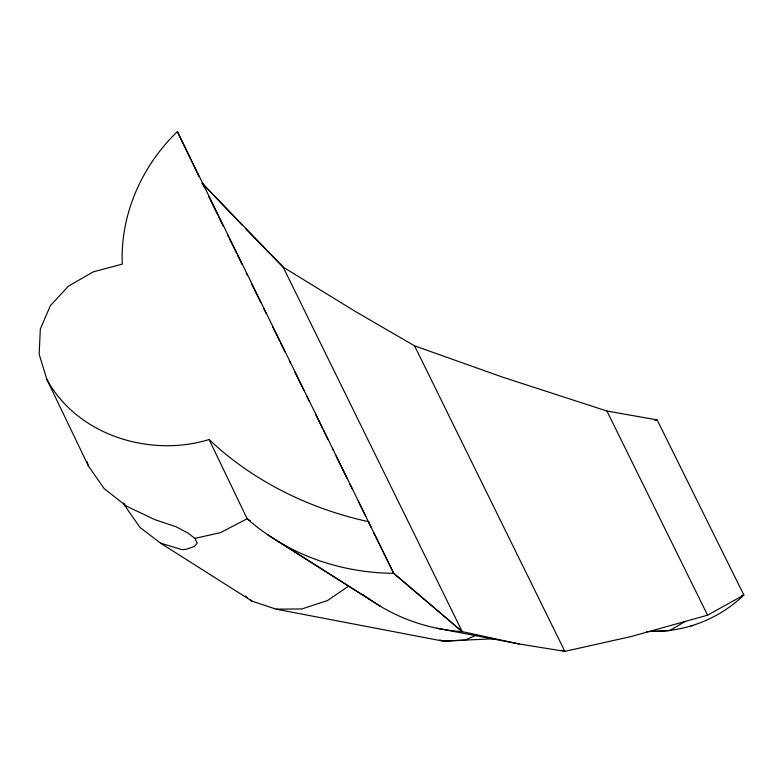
<?xml version="1.0" encoding="UTF-8"?>
<svg xmlns="http://www.w3.org/2000/svg" width="783" height="783" viewBox="0 0 783 783"><rect width="100%" height="100%" fill="white"/><g stroke="black" fill="none" stroke-linecap="round" stroke-linejoin="round"><path stroke-width="1.17" d="M245.872 228.969L283.143 267.111L355.648 311.644L414.55 345.822L502.813 377.22L606.913 411.016L657.143 419.913L743.85 595.041L707.578 615.184L630.697 636.648L564.837 651.358L519.07 643.959L462.224 631.617L393.712 573.342L177.398 131.642C141.792 165.702 120.161 214.591 122.275 264.135L93.334 271.818L68.513 286.079L50.386 305.624L40.334 328.958L39.15 354.259L46.921 379.569L88.469 466.11L104.188 488.602L126.425 506.131L154.496 519.501L176.038 526.763L187.763 532.929L194.908 538.381L197.189 543.157L194.243 546.514L186.716 549.128L182.39 549.764L160.535 543.148L139.961 527.419L124.575 505.28L123.841 502.98M348.455 586.252L327.519 600.522L301.905 608.939L276.076 609.154L252.028 601.148L160.535 543.148M684.978 621.555L669.739 630.579L646.572 631.666M476.005 635.258L464.945 640.151L443.129 641.13L276.076 609.154M652.953 631.333C686.613 631.734 719.675 618.413 743.85 595.041L741.472 595.55M194.908 538.381L220.454 532.646L247.144 518.747A260.622 233.265 -42.7 0 0 393.712 573.342L462.224 631.617L461.148 631.578A260.622 217.605 -69.7 0 1 366.63 597.223M654.784 420.422L657.143 419.913M368.969 521.801C309.794 508.901 253.232 481.379 209.11 439.537C149.964 457.693 77.478 435.348 46.921 379.569M690.909 625.803L693.317 625.548M495.58 638.683L443.129 641.13L439.821 639.965M436.953 628.24L519.07 643.959M561.431 650.233L564.837 651.358L414.55 345.822M250.227 520.705L247.144 518.747L209.11 439.537M267.708 534.769L370.271 599.788M278.738 541.816L380.567 606.375M124.575 505.28L126.65 506.591M245.236 595.951L247.174 597.439M250.09 599.67L252.028 601.148M204.304 187.568L202.151 183.183L283.143 267.111L462.224 631.617M202.151 183.183L242.485 225.484M606.913 411.016L707.578 615.184M208.601 196.337L217.752 214.973M218.829 217.165L223.135 225.925M227.442 234.694L228.519 236.887M229.595 239.079L236.583 253.33M237.66 255.522L241.967 264.282M246.273 273.052L247.35 275.244M251.656 284.014L260.798 302.649M263.489 308.12L266.181 313.601M272.641 326.756L279.639 341.006M280.715 343.199L285.012 351.959M289.319 360.728L290.395 362.921M294.702 371.69L303.853 390.316M306.544 395.797L309.226 401.278M315.686 414.432L322.684 428.683M323.761 430.875L328.067 439.635M332.374 448.405L333.45 450.597M336.132 456.078L346.898 477.992M349.59 483.473L352.281 488.954M358.203 501.012L365.73 516.349M368.421 521.83L371.113 527.311M373.804 532.792L393.712 573.342M177.398 131.642L198.99 176.606M87.05 461.559L88.469 466.11M364.829 595.902A260.622 217.605 -69.7 0 1 363.038 594.561"/></g></svg>
